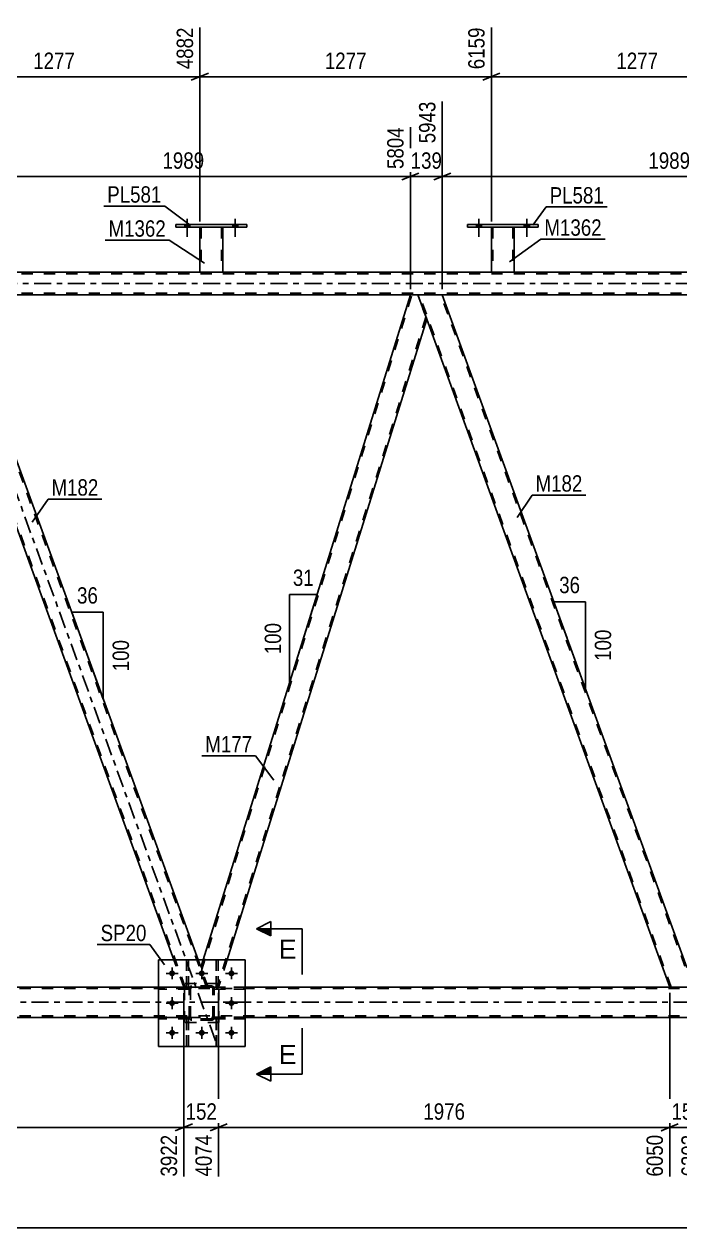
# Model space of a CAD drawing. Header units: millimetres. Extents: x -78 to 763, y -439 to 155.
# Drawn here: x 150.5 to 265.4, y -165.4 to 45.4 of the extents above; entities that cross this region are included whole.
import ezdxf

# ---------------------------------------------------------------- set-up
doc = ezdxf.new("R2010")
doc.units = ezdxf.units.MM
doc.linetypes.add('DXK_LINE_DOT2', pattern=[3.9198, 1.9599, -1.9599])
doc.linetypes.add('DXK_LINE_DOT3', pattern=[5.9187, 2.979, -0.9799, 0.9799, -0.9799])
doc.styles.add('Arial', font='ARIAL.TTF', dxfattribs={"height": 0.2})
doc.styles.add('Arial Narrow', font='ARIALN.TTF', dxfattribs={"height": 0.2})

# ---------------------------------------------------------------- blocks, each defined once
blk = doc.blocks.new('Bolt-800830732-8496 - 2550')
at = {"linetype": 'Continuous'}
for points in [[(229.75, 9.84), (230.63, 9.84), (230.63, 10.32), (229.75, 10.32)], [(238.15, 9.84), (239.03, 9.84), (239.03, 10.32), (238.15, 10.32)]]:
    blk.add_hatch(color=1, dxfattribs=at).paths.add_polyline_path(points)
at = {"color": 1, "linetype": 'Continuous'}
for p, q in [((230.19, 11.32), (230.19, 8.2)), ((238.59, 11.32), (238.59, 8.2)), ((229.75, 10.32), (229.75, 9.84)), ((230.63, 10.32), (230.63, 9.84)), ((238.15, 10.32), (238.15, 9.84)), ((239.03, 10.32), (239.03, 9.84))]:
    blk.add_line(p, q, dxfattribs=at)
blk = doc.blocks.new('Bolt-800830732-8497 - 2550')
at = {"linetype": 'Continuous'}
for points in [[(178.67, 9.84), (179.55, 9.84), (179.55, 10.32), (178.67, 10.32)], [(187.07, 9.84), (187.95, 9.84), (187.95, 10.32), (187.07, 10.32)]]:
    blk.add_hatch(color=1, dxfattribs=at).paths.add_polyline_path(points)
at = {"color": 1, "linetype": 'Continuous'}
for p, q in [((179.11, 11.32), (179.11, 8.2)), ((187.51, 11.32), (187.51, 8.2)), ((178.67, 10.32), (178.67, 9.84)), ((179.55, 10.32), (179.55, 9.84)), ((187.07, 10.32), (187.07, 9.84)), ((187.95, 10.32), (187.95, 9.84))]:
    blk.add_line(p, q, dxfattribs=at)
blk = doc.blocks.new('Part-800830732-2628 - 2550')
at = {"color": 7, "linetype": 'DXK_LINE_DOT2'}
for p, q in [((189.24, -123.24), (183.84, -123.24)), ((183.84, -123.24), (183.84, -123.56)), ((183.84, -123.56), (189.24, -123.56)), ((184.44, -123.56), (184.44, -123.24)), ((189.24, -123.56), (189.24, -123.24))]:
    blk.add_line(p, q, dxfattribs=at)
blk = doc.blocks.new('Part-800830732-2564 - 2550')
at = {"color": 7, "linetype": 'DXK_LINE_DOT2'}
for p, q in [((184.51, -128.77), (184.19, -128.77)), ((184.19, -128.77), (184.19, -133.6)), ((184.19, -129.37), (184.51, -129.37)), ((184.51, -133.6), (184.51, -128.77)), ((184.19, -133.6), (184.51, -133.6))]:
    blk.add_line(p, q, dxfattribs=at)
blk = doc.blocks.new('Part-800830732-2565 - 2550')
at = {"color": 7, "linetype": 'DXK_LINE_DOT2'}
for p, q in [((178.99, -118.4), (178.99, -123.25)), ((179.31, -118.4), (178.99, -118.4)), ((179.31, -123.25), (179.31, -118.4)), ((178.99, -122.65), (179.31, -122.65)), ((178.99, -123.25), (179.31, -123.25))]:
    blk.add_line(p, q, dxfattribs=at)
blk = doc.blocks.new('Part-800830732-2631 - 2550')
at = {"color": 7, "linetype": 'DXK_LINE_DOT2'}
for p, q in [((189.24, -128.44), (183.84, -128.44)), ((183.84, -128.44), (183.84, -128.76)), ((184.44, -128.76), (184.44, -128.44)), ((189.24, -128.76), (189.24, -128.44)), ((183.84, -128.76), (189.24, -128.76))]:
    blk.add_line(p, q, dxfattribs=at)
blk = doc.blocks.new('Part-800830732-2634 - 2550')
at = {"color": 7, "linetype": 'DXK_LINE_DOT2'}
for p, q in [((184.19, -123.25), (184.19, -118.4)), ((184.19, -118.4), (184.51, -118.4)), ((184.51, -118.4), (184.51, -123.25)), ((184.19, -122.65), (184.51, -122.65)), ((184.51, -123.25), (184.19, -123.25))]:
    blk.add_line(p, q, dxfattribs=at)
blk = doc.blocks.new('Part-800830732-2577 - 2550')
at = {"color": 7, "linetype": 'DXK_LINE_DOT2'}
for p, q in [((179.44, -123.48), (179.47, -123.3)), ((179.47, -123.3), (179.44, -123.48)), ((179.44, -128.52), (179.44, -123.48)), ((179.44, -123.48), (179.44, -123.48)), ((179.44, -128.52), (179.44, -123.48)), ((179.68, -123.48), (179.7, -123.39)), ((179.7, -123.39), (179.68, -123.48)), ((179.68, -128.52), (179.68, -123.48)), ((179.68, -123.48), (179.68, -123.48)), ((179.68, -123.48), (179.68, -128.52)), ((179.7, -123.39), (179.75, -123.31)), ((179.75, -123.31), (179.7, -123.39)), ((179.73, -123.04), (179.92, -123)), ((179.92, -123), (179.73, -123.04)), ((179.83, -123.26), (179.75, -123.31)), ((179.92, -123.24), (179.83, -123.26)), ((183.36, -123), (179.92, -123)), ((183.36, -123.24), (179.92, -123.24)), ((183.36, -123), (183.54, -123.04)), ((183.54, -123.04), (183.36, -123)), ((183.36, -123.24), (183.45, -123.26)), ((183.45, -123.26), (183.53, -123.31)), ((183.53, -123.31), (183.45, -123.26)), ((183.53, -123.31), (183.58, -123.39)), ((183.58, -123.39), (183.53, -123.31)), ((183.58, -123.39), (183.6, -123.48)), ((183.6, -123.48), (183.58, -123.39)), ((183.6, -128.52), (183.6, -123.48)), ((183.6, -123.48), (183.6, -123.48)), ((183.6, -128.52), (183.6, -123.48)), ((183.8, -123.3), (183.84, -123.48)), ((183.84, -123.48), (183.8, -123.3)), ((183.84, -128.52), (183.84, -123.48)), ((183.84, -123.48), (183.84, -123.48)), ((183.84, -128.52), (183.84, -123.48)), ((179.44, -128.52), (179.44, -128.52)), ((179.47, -128.71), (179.44, -128.52)), ((179.44, -128.52), (179.47, -128.71)), ((179.68, -128.52), (179.68, -128.52)), ((179.7, -128.62), (179.68, -128.52)), ((179.68, -128.52), (179.7, -128.62)), ((183.6, -128.52), (183.58, -128.62)), ((183.58, -128.62), (183.6, -128.52)), ((183.6, -128.52), (183.6, -128.52)), ((183.84, -128.52), (183.8, -128.71)), ((183.8, -128.71), (183.84, -128.52)), ((183.84, -128.52), (183.84, -128.52)), ((179.75, -128.69), (179.7, -128.62)), ((179.7, -128.62), (179.75, -128.69)), ((179.92, -129), (179.73, -128.97)), ((179.73, -128.97), (179.92, -129)), ((179.83, -128.75), (179.75, -128.69)), ((179.75, -128.69), (179.83, -128.75)), ((179.92, -128.76), (179.83, -128.75)), ((183.36, -128.76), (179.92, -128.76)), ((183.36, -129), (179.92, -129)), ((183.45, -128.75), (183.36, -128.76)), ((183.54, -128.97), (183.36, -129)), ((183.36, -129), (183.54, -128.97)), ((183.53, -128.69), (183.45, -128.75)), ((183.58, -128.62), (183.53, -128.69)), ((183.53, -128.69), (183.58, -128.62))]:
    blk.add_line(p, q, dxfattribs=at)
at = {"color": 7, "linetype": 'DXK_LINE_DOT3'}
blk.add_line((181.64, -126), (181.64, -126), dxfattribs=at)
at = {"color": 7, "linetype": 'DXK_LINE_DOT2'}
for centre, start, end in [((179.92, -123.48), 112.5, 157.5), ((179.92, -123.48), 112.5, 157.5), ((183.36, -123.48), 22.5, 67.5), ((183.36, -123.48), 22.5, 67.5), ((179.92, -128.52), 202.5, 247.5), ((179.92, -128.52), 202.5, 247.5), ((183.36, -128.52), 292.5, 337.5), ((183.36, -128.52), 292.5, 337.5)]:
    blk.add_arc(centre, 0.48, start, end, dxfattribs=at)
blk = doc.blocks.new('Part-800830732-2580 - 2550')
at = {"color": 7, "linetype": 'DXK_LINE_DOT2'}
for p, q in [((179.44, -123.24), (174.04, -123.24)), ((174.04, -123.24), (174.04, -123.56)), ((179.44, -123.56), (174.04, -123.56)), ((178.84, -123.56), (178.84, -123.24)), ((179.44, -123.56), (179.44, -123.24))]:
    blk.add_line(p, q, dxfattribs=at)
blk = doc.blocks.new('Part-800830732-2581 - 2550')
at = {"color": 7, "linetype": 'DXK_LINE_DOT2'}
for p, q in [((179.44, -128.44), (174.04, -128.44)), ((174.04, -128.44), (174.04, -128.76)), ((178.84, -128.76), (178.84, -128.44)), ((179.44, -128.76), (179.44, -128.44)), ((179.44, -128.76), (174.04, -128.76))]:
    blk.add_line(p, q, dxfattribs=at)
blk = doc.blocks.new('Part-800830732-2649 - 2550')
at = {"color": 2, "linetype": 'Continuous'}
for p, q in [((189.24, -118.4), (174.04, -118.4)), ((174.04, -118.4), (174.04, -133.6)), ((189.24, -118.4), (189.24, -133.6)), ((189.24, -133.6), (174.04, -133.6))]:
    blk.add_line(p, q, dxfattribs=at)
blk = doc.blocks.new('Part-800830732-2585 - 2550')
at = {"color": 7, "linetype": 'DXK_LINE_DOT2'}
for p, q in [((183.84, -128.76), (183.84, -128.44)), ((183.84, -128.44), (189.24, -128.44)), ((184.44, -128.76), (184.44, -128.44)), ((189.24, -128.44), (189.24, -128.76)), ((189.24, -128.76), (183.84, -128.76))]:
    blk.add_line(p, q, dxfattribs=at)
blk = doc.blocks.new('Part-800830732-2652 - 2550')
at = {"color": 7, "linetype": 'DXK_LINE_DOT2'}
for p, q in [((184.64, -122.6), (178.64, -122.6)), ((178.64, -129.4), (178.64, -122.6)), ((184.64, -129.4), (184.64, -122.6)), ((184.64, -129.4), (178.64, -129.4))]:
    blk.add_line(p, q, dxfattribs=at)
blk = doc.blocks.new('Part-800830732-2588 - 2550')
at = {"color": 7, "linetype": 'DXK_LINE_DOT2'}
for p, q in [((179.44, -123.24), (174.04, -123.24)), ((174.04, -123.56), (174.04, -123.24)), ((179.44, -123.56), (174.04, -123.56)), ((178.84, -123.56), (178.84, -123.24)), ((179.44, -123.24), (179.44, -123.56))]:
    blk.add_line(p, q, dxfattribs=at)
blk = doc.blocks.new('Part-800830732-2591 - 2550')
at = {"color": 7, "linetype": 'DXK_LINE_DOT2'}
for p, q in [((179.44, -128.44), (174.04, -128.44)), ((174.04, -128.76), (174.04, -128.44)), ((178.84, -128.76), (178.84, -128.44)), ((179.44, -128.44), (179.44, -128.76)), ((179.44, -128.76), (174.04, -128.76))]:
    blk.add_line(p, q, dxfattribs=at)
blk = doc.blocks.new('Part-800830732-2594 - 2550')
at = {"color": 7, "linetype": 'DXK_LINE_DOT2'}
for p, q in [((184.19, -118.4), (184.19, -123.25)), ((184.51, -118.4), (184.19, -118.4)), ((184.51, -123.25), (184.51, -118.4)), ((184.19, -122.65), (184.51, -122.65)), ((184.19, -123.25), (184.51, -123.25))]:
    blk.add_line(p, q, dxfattribs=at)
blk = doc.blocks.new('Part-800830732-2603 - 2550')
at = {"color": 7, "linetype": 'DXK_LINE_DOT2'}
for p, q in [((178.99, -133.6), (178.99, -128.77)), ((178.99, -128.77), (179.31, -128.77)), ((178.99, -129.37), (179.31, -129.37)), ((179.31, -128.77), (179.31, -133.6)), ((179.31, -133.6), (178.99, -133.6))]:
    blk.add_line(p, q, dxfattribs=at)
blk = doc.blocks.new('Part-800830732-2609 - 2550')
at = {"color": 7, "linetype": 'DXK_LINE_DOT2'}
for p, q in [((178.99, -123.25), (178.99, -118.4)), ((178.99, -118.4), (179.31, -118.4)), ((179.31, -118.4), (179.31, -123.25)), ((178.99, -122.65), (179.31, -122.65)), ((179.31, -123.25), (178.99, -123.25))]:
    blk.add_line(p, q, dxfattribs=at)
blk = doc.blocks.new('Part-800830732-2622 - 2550')
at = {"color": 7, "linetype": 'DXK_LINE_DOT2'}
for p, q in [((183.84, -123.56), (183.84, -123.24)), ((183.84, -123.24), (189.24, -123.24)), ((189.24, -123.56), (183.84, -123.56)), ((184.44, -123.56), (184.44, -123.24)), ((189.24, -123.24), (189.24, -123.56))]:
    blk.add_line(p, q, dxfattribs=at)
blk = doc.blocks.new('Part-800830732-2643 - 2550')
at = {"color": 7, "linetype": 'DXK_LINE_DOT2'}
for p, q in [((179.31, -128.77), (178.99, -128.77)), ((178.99, -128.77), (178.99, -133.6)), ((178.99, -129.37), (179.31, -129.37)), ((179.31, -133.6), (179.31, -128.77)), ((178.99, -133.6), (179.31, -133.6))]:
    blk.add_line(p, q, dxfattribs=at)
blk = doc.blocks.new('Part-800830732-2650 - 2550')
at = {"color": 7, "linetype": 'DXK_LINE_DOT2'}
for p, q in [((174.04, -118.4), (189.24, -118.4)), ((174.04, -118.4), (174.04, -133.6)), ((189.24, -118.4), (189.24, -133.6)), ((174.04, -133.6), (189.24, -133.6))]:
    blk.add_line(p, q, dxfattribs=at)
blk = doc.blocks.new('Part-800830732-2651 - 2550')
at = {"color": 7, "linetype": 'DXK_LINE_DOT2'}
for p, q in [((179.44, -123.48), (179.47, -123.3)), ((179.47, -123.3), (179.44, -123.48)), ((179.44, -128.52), (179.44, -123.48)), ((179.44, -123.48), (179.44, -123.48)), ((179.44, -128.52), (179.44, -123.48)), ((179.68, -123.48), (179.7, -123.39)), ((179.7, -123.39), (179.68, -123.48)), ((179.68, -128.52), (179.68, -123.48)), ((179.68, -123.48), (179.68, -123.48)), ((179.68, -123.48), (179.68, -128.52)), ((179.7, -123.39), (179.75, -123.31)), ((179.75, -123.31), (179.7, -123.39)), ((179.73, -123.04), (179.92, -123)), ((179.92, -123), (179.73, -123.04)), ((179.83, -123.26), (179.75, -123.31)), ((179.92, -123.24), (179.83, -123.26)), ((183.36, -123), (179.92, -123)), ((183.36, -123.24), (179.92, -123.24)), ((183.36, -123), (183.54, -123.04)), ((183.54, -123.04), (183.36, -123)), ((183.36, -123.24), (183.45, -123.26)), ((183.45, -123.26), (183.53, -123.31)), ((183.53, -123.31), (183.45, -123.26)), ((183.53, -123.31), (183.58, -123.39)), ((183.58, -123.39), (183.53, -123.31)), ((183.58, -123.39), (183.6, -123.48)), ((183.6, -123.48), (183.58, -123.39)), ((183.6, -128.52), (183.6, -123.48)), ((183.6, -123.48), (183.6, -123.48)), ((183.6, -128.52), (183.6, -123.48)), ((183.8, -123.3), (183.84, -123.48)), ((183.84, -123.48), (183.8, -123.3)), ((183.84, -128.52), (183.84, -123.48)), ((183.84, -123.48), (183.84, -123.48)), ((183.84, -128.52), (183.84, -123.48)), ((179.44, -128.52), (179.44, -128.52)), ((179.47, -128.71), (179.44, -128.52)), ((179.44, -128.52), (179.47, -128.71)), ((179.68, -128.52), (179.68, -128.52)), ((179.7, -128.62), (179.68, -128.52)), ((179.68, -128.52), (179.7, -128.62)), ((183.6, -128.52), (183.58, -128.62)), ((183.58, -128.62), (183.6, -128.52)), ((183.6, -128.52), (183.6, -128.52)), ((183.84, -128.52), (183.8, -128.71)), ((183.8, -128.71), (183.84, -128.52)), ((183.84, -128.52), (183.84, -128.52)), ((179.75, -128.69), (179.7, -128.62)), ((179.7, -128.62), (179.75, -128.69)), ((179.92, -129), (179.73, -128.97)), ((179.73, -128.97), (179.92, -129)), ((179.83, -128.75), (179.75, -128.69)), ((179.75, -128.69), (179.83, -128.75)), ((179.92, -128.76), (179.83, -128.75)), ((183.36, -128.76), (179.92, -128.76)), ((183.36, -129), (179.92, -129)), ((183.45, -128.75), (183.36, -128.76)), ((183.54, -128.97), (183.36, -129)), ((183.36, -129), (183.54, -128.97)), ((183.53, -128.69), (183.45, -128.75)), ((183.58, -128.62), (183.53, -128.69)), ((183.53, -128.69), (183.58, -128.62))]:
    blk.add_line(p, q, dxfattribs=at)
at = {"color": 7, "linetype": 'DXK_LINE_DOT3'}
blk.add_line((181.64, -126), (181.64, -126), dxfattribs=at)
at = {"color": 7, "linetype": 'DXK_LINE_DOT2'}
for centre, start, end in [((179.92, -123.48), 112.5, 157.5), ((179.92, -123.48), 112.5, 157.5), ((183.36, -123.48), 22.5, 67.5), ((183.36, -123.48), 22.5, 67.5), ((179.92, -128.52), 202.5, 247.5), ((179.92, -128.52), 202.5, 247.5), ((183.36, -128.52), 292.5, 337.5), ((183.36, -128.52), 292.5, 337.5)]:
    blk.add_arc(centre, 0.48, start, end, dxfattribs=at)
blk = doc.blocks.new('Part-800830732-2729 - 2550')
at = {"color": 7, "linetype": 'DXK_LINE_DOT2'}
for p, q in [((618.49, 1.68), (10.22, 1.68)), ((185.31, 2), (181.31, 2)), ((236.39, 2), (232.39, 2)), ((618.49, -1.68), (10.22, -1.68)), ((223.77, -2), (218.19, -2))]:
    blk.add_line(p, q, dxfattribs=at)
at = {"color": 7, "linetype": 'DXK_LINE_DOT3'}
blk.add_line((10.22, 0), (618.49, 0), dxfattribs=at)
at = {"color": 2, "linetype": 'Continuous'}
for p, q in [((181.31, 2), (134.23, 2)), ((232.39, 2), (185.31, 2)), ((283.47, 2), (236.39, 2)), ((218.19, -2), (138.63, -2)), ((303.33, -2), (223.77, -2))]:
    blk.add_line(p, q, dxfattribs=at)
blk = doc.blocks.new('Bolt-800830732-2730 - 2550')
at = {"linetype": 'Continuous'}
for points in [[(176.96, -120.8, -1), (175.92, -120.8, -1)], [(182.16, -120.8, -1), (181.12, -120.8, -1)], [(187.36, -120.8, -1), (186.32, -120.8, -1)], [(176.96, -126, -1), (175.92, -126, -1)], [(187.36, -126, -1), (186.32, -126, -1)], [(176.96, -131.2, -1), (175.92, -131.2, -1)], [(182.16, -131.2, -1), (181.12, -131.2, -1)], [(187.36, -131.2, -1), (186.32, -131.2, -1)]]:
    blk.add_hatch(color=1, dxfattribs=at).paths.add_polyline_path(points)
at = {"color": 1, "linetype": 'Continuous'}
for p, q in [((176.44, -119.76), (176.44, -121.84)), ((181.64, -119.76), (181.64, -121.84)), ((186.84, -119.76), (186.84, -121.84)), ((177.48, -120.8), (175.4, -120.8)), ((182.68, -120.8), (180.6, -120.8)), ((187.88, -120.8), (185.8, -120.8)), ((177.48, -126), (175.4, -126)), ((176.44, -124.96), (176.44, -127.04)), ((187.88, -126), (185.8, -126)), ((186.84, -124.96), (186.84, -127.04)), ((176.44, -130.16), (176.44, -132.24)), ((181.64, -130.16), (181.64, -132.24)), ((186.84, -130.16), (186.84, -132.24)), ((177.48, -131.2), (175.4, -131.2)), ((182.68, -131.2), (180.6, -131.2)), ((187.88, -131.2), (185.8, -131.2))]:
    blk.add_line(p, q, dxfattribs=at)
blk = doc.blocks.new('Part-800830732-2735 - 2550')
at = {"color": 7, "linetype": 'DXK_LINE_DOT2'}
for p, q in [((181.63, -120.12), (218.45, -2)), ((220.92, -5.88), (184.35, -123.22)), ((181.91, -118.4), (181.49, -119.75)), ((182.75, -123.22), (181.49, -119.75)), ((186.1, -118.4), (184.6, -123.22)), ((184.6, -123.22), (182.75, -123.22))]:
    blk.add_line(p, q, dxfattribs=at)
at = {"color": 2, "linetype": 'Continuous'}
for p, q in [((218.19, -2), (181.91, -118.4)), ((219.51, -2), (218.19, -2)), ((219.51, -2), (221.06, -6.25)), ((221.06, -6.25), (186.1, -118.4))]:
    blk.add_line(p, q, dxfattribs=at)
blk = doc.blocks.new('Part-800830732-2740 - 2550')
at = {"color": 7, "linetype": 'DXK_LINE_DOT3'}
blk.add_line((184.05, -132.62), (133.09, 7.4), dxfattribs=at)
at = {"color": 2, "linetype": 'Continuous'}
for p, q in [((138.12, -2), (134.38, -2)), ((138.63, -2), (138.12, -2)), ((181, -118.4), (138.63, -2)), ((176.75, -118.4), (135.92, -6.25))]:
    blk.add_line(p, q, dxfattribs=at)
at = {"color": 7, "linetype": 'DXK_LINE_DOT2'}
for p, q in [((134.38, -2), (135.92, -6.25)), ((178.75, -123.22), (134.63, -2)), ((182.5, -123.22), (138.38, -2)), ((178.5, -123.22), (176.75, -118.4)), ((182.75, -123.22), (181, -118.4)), ((182.75, -123.22), (178.5, -123.22))]:
    blk.add_line(p, q, dxfattribs=at)
blk = doc.blocks.new('Part-800830732-2768 - 2550')
at = {"color": 2, "linetype": 'Continuous'}
for p, q in [((174.04, -123.22), (21.62, -123.22)), ((344.31, -123.22), (189.24, -123.22)), ((174.04, -128.5), (21.62, -128.5)), ((344.31, -128.5), (189.24, -128.5))]:
    blk.add_line(p, q, dxfattribs=at)
at = {"color": 7, "linetype": 'DXK_LINE_DOT2'}
for p, q in [((629.89, -123.46), (21.62, -123.46)), ((189.24, -123.22), (174.04, -123.22)), ((629.89, -128.26), (21.62, -128.26)), ((189.24, -128.5), (174.04, -128.5))]:
    blk.add_line(p, q, dxfattribs=at)
at = {"color": 7, "linetype": 'DXK_LINE_DOT3'}
blk.add_line((21.62, -125.86), (629.89, -125.86), dxfattribs=at)
blk = doc.blocks.new('Part-800830732-2773 - 2550')
at = {"color": 7, "linetype": 'DXK_LINE_DOT2'}
for p, q in [((184.64, -122.6), (178.64, -122.6)), ((178.64, -129.4), (178.64, -122.6)), ((184.64, -129.4), (184.64, -122.6)), ((184.64, -129.4), (178.64, -129.4))]:
    blk.add_line(p, q, dxfattribs=at)
blk = doc.blocks.new('Bolt-800830732-8498 - 2550')
at = {"linetype": 'Continuous'}
for points in [[(178.67, 9.84), (179.55, 9.84), (179.55, 10.32), (178.67, 10.32)], [(187.07, 9.84), (187.95, 9.84), (187.95, 10.32), (187.07, 10.32)]]:
    blk.add_hatch(color=1, dxfattribs=at).paths.add_polyline_path(points)
at = {"color": 1, "linetype": 'Continuous'}
for p, q in [((179.11, 11.32), (179.11, 8.2)), ((187.51, 11.32), (187.51, 8.2)), ((178.67, 10.32), (178.67, 9.84)), ((179.55, 10.32), (179.55, 9.84)), ((187.07, 10.32), (187.07, 9.84)), ((187.95, 10.32), (187.95, 9.84))]:
    blk.add_line(p, q, dxfattribs=at)
blk = doc.blocks.new('Part-800830732-2803 - 2550')
at = {"color": 2, "linetype": 'Continuous'}
for p, q in [((219.51, -2), (223.26, -2)), ((223.77, -2), (223.26, -2)), ((266.63, -119.75), (223.77, -2)), ((263.63, -123.22), (221.06, -6.25))]:
    blk.add_line(p, q, dxfattribs=at)
at = {"color": 7, "linetype": 'DXK_LINE_DOT2'}
for p, q in [((221.06, -6.25), (219.51, -2)), ((263.89, -123.22), (219.77, -2)), ((267.63, -123.22), (223.51, -2)), ((267.89, -123.22), (266.63, -119.75)), ((267.89, -123.22), (263.63, -123.22))]:
    blk.add_line(p, q, dxfattribs=at)
blk = doc.blocks.new('Part-800830732-2817 - 2550')
at = {"color": 7, "linetype": 'DXK_LINE_DOT2'}
for p, q in [((184.19, -133.6), (184.19, -128.77)), ((184.19, -128.77), (184.51, -128.77)), ((184.19, -129.37), (184.51, -129.37)), ((184.51, -128.77), (184.51, -133.6)), ((184.51, -133.6), (184.19, -133.6))]:
    blk.add_line(p, q, dxfattribs=at)
blk = doc.blocks.new('Bolt-800830732-2844 - 2550')
at = {"color": 1, "linetype": 'Continuous'}
for p, q in [((176.44, -119.76), (176.44, -120.46)), ((181.64, -119.76), (181.64, -120.46)), ((186.84, -119.76), (186.84, -120.46)), ((175.4, -120.8), (176.09, -120.8)), ((176.44, -121.84), (176.44, -121.15)), ((177.48, -120.8), (176.79, -120.8)), ((180.6, -120.8), (181.29, -120.8)), ((181.64, -121.84), (181.64, -121.15)), ((182.68, -120.8), (181.99, -120.8)), ((185.8, -120.8), (186.49, -120.8)), ((186.84, -121.84), (186.84, -121.15)), ((187.88, -120.8), (187.19, -120.8)), ((175.4, -126), (176.09, -126)), ((176.44, -124.96), (176.44, -125.66)), ((176.44, -127.04), (176.44, -126.35)), ((177.48, -126), (176.79, -126)), ((185.8, -126), (186.49, -126)), ((186.84, -124.96), (186.84, -125.66)), ((186.84, -127.04), (186.84, -126.35)), ((187.88, -126), (187.19, -126)), ((176.44, -130.16), (176.44, -130.86)), ((181.64, -130.16), (181.64, -130.86)), ((186.84, -130.16), (186.84, -130.86)), ((175.4, -131.2), (176.09, -131.2)), ((176.44, -132.24), (176.44, -131.55)), ((177.48, -131.2), (176.79, -131.2)), ((180.6, -131.2), (181.29, -131.2)), ((181.64, -132.24), (181.64, -131.55)), ((182.68, -131.2), (181.99, -131.2)), ((185.8, -131.2), (186.49, -131.2)), ((186.84, -132.24), (186.84, -131.55)), ((187.88, -131.2), (187.19, -131.2))]:
    blk.add_line(p, q, dxfattribs=at)
blk = doc.blocks.new('Part-800830732-8471 - 2550')
at = {"color": 2, "linetype": 'Continuous'}
for p, q in [((232.39, 2), (232.39, 9.84)), ((236.39, 9.84), (236.39, 2)), ((236.36, 2), (232.39, 2)), ((236.39, 2), (236.36, 2))]:
    blk.add_line(p, q, dxfattribs=at)
at = {"color": 7, "linetype": 'DXK_LINE_DOT2'}
for p, q in [((232.39, 9.84), (236.39, 9.84)), ((232.39, 9.84), (232.39, 9.84)), ((232.39, 9.84), (232.39, 9.84)), ((232.63, 9.84), (232.63, 2)), ((236.15, 9.84), (236.15, 2)), ((236.39, 9.84), (236.39, 9.84)), ((236.39, 9.84), (236.39, 9.84)), ((236.13, 2), (236.15, 2))]:
    blk.add_line(p, q, dxfattribs=at)
blk = doc.blocks.new('Part-800830732-8472 - 2550')
at = {"color": 2, "linetype": 'Continuous'}
for p, q in [((228.19, 9.84), (228.19, 10.32)), ((228.19, 10.32), (228.19, 10.32)), ((228.19, 10.32), (240.59, 10.32)), ((228.19, 9.84), (228.19, 9.84)), ((228.19, 9.84), (240.59, 9.84)), ((240.59, 10.32), (240.59, 9.84))]:
    blk.add_line(p, q, dxfattribs=at)
at = {"color": 7, "linetype": 'DXK_LINE_DOT2'}
for p, q in [((228.19, 10.32), (228.19, 9.84)), ((228.19, 10.32), (228.19, 10.32)), ((228.19, 9.84), (228.19, 9.84)), ((240.59, 10.32), (240.59, 9.84))]:
    blk.add_line(p, q, dxfattribs=at)
blk = doc.blocks.new('Part-800830732-8473 - 2550')
at = {"color": 2, "linetype": 'Continuous'}
for p, q in [((181.31, 2), (181.31, 9.84)), ((185.31, 9.84), (185.31, 2)), ((185.27, 2), (181.31, 2)), ((185.31, 2), (185.27, 2))]:
    blk.add_line(p, q, dxfattribs=at)
at = {"color": 7, "linetype": 'DXK_LINE_DOT2'}
for p, q in [((181.31, 9.84), (185.31, 9.84)), ((181.31, 9.84), (181.31, 9.84)), ((181.31, 9.84), (181.31, 9.84)), ((181.55, 9.84), (181.55, 2)), ((185.07, 9.84), (185.07, 2)), ((185.31, 9.84), (185.31, 9.84)), ((185.31, 9.84), (185.31, 9.84)), ((185.05, 2), (185.07, 2))]:
    blk.add_line(p, q, dxfattribs=at)
blk = doc.blocks.new('Part-800830732-8474 - 2550')
at = {"color": 2, "linetype": 'Continuous'}
for p, q in [((177.11, 9.84), (177.11, 10.32)), ((177.11, 10.32), (177.11, 10.32)), ((177.11, 10.32), (189.51, 10.32)), ((177.11, 9.84), (177.11, 9.84)), ((177.11, 9.84), (189.51, 9.84)), ((189.51, 10.32), (189.51, 9.84))]:
    blk.add_line(p, q, dxfattribs=at)
at = {"color": 7, "linetype": 'DXK_LINE_DOT2'}
for p, q in [((177.11, 10.32), (177.11, 9.84)), ((177.11, 10.32), (177.11, 10.32)), ((177.11, 9.84), (177.11, 9.84)), ((189.51, 10.32), (189.51, 9.84))]:
    blk.add_line(p, q, dxfattribs=at)
blk = doc.blocks.new('Bolt-800830732-8495 - 2550')
at = {"linetype": 'Continuous'}
for points in [[(229.75, 9.84), (230.63, 9.84), (230.63, 10.32), (229.75, 10.32)], [(238.15, 9.84), (239.03, 9.84), (239.03, 10.32), (238.15, 10.32)]]:
    blk.add_hatch(color=1, dxfattribs=at).paths.add_polyline_path(points)
at = {"color": 1, "linetype": 'Continuous'}
for p, q in [((230.19, 11.32), (230.19, 8.2)), ((238.59, 11.32), (238.59, 8.2)), ((229.75, 10.32), (229.75, 9.84)), ((230.63, 10.32), (230.63, 9.84)), ((238.15, 10.32), (238.15, 9.84)), ((239.03, 10.32), (239.03, 9.84))]:
    blk.add_line(p, q, dxfattribs=at)
blk = doc.blocks.new('StraightDimension-800830732-2957 - 2550')
at = {"color": 7, "linetype": 'Continuous'}
for p, q in [((184.6, -124.22), (184.6, -156.38)), ((263.63, -124.22), (263.63, -156.38)), ((186.1, -147.17), (183.1, -148.37)), ((262.13, -148.37), (265.13, -147.17)), ((184.6, -147.77), (263.63, -147.77))]:
    blk.add_line(p, q, dxfattribs=at)
at = {"color": 0}
blk.add_wipeout([(228.37, -147.02), (228.37, -142.82), (219.86, -142.82), (219.86, -147.02)], dxfattribs=at)
at = {"color": 0, "linetype": 'Continuous'}
blk.add_wipeout([(263.03, -148.47), (258.83, -148.47), (258.83, -156.98), (263.03, -156.98)], dxfattribs=at)
at = {"color": 3, "style": 'Arial Narrow'}
blk.add_text('1976', height=2.863, dxfattribs=at).set_placement((220.46, -146.42))
at = {"color": 3, "linetype": 'Continuous', "style": 'Arial Narrow'}
blk.add_text('6050', height=2.863, rotation=90.0002, dxfattribs=at).set_placement((262.43, -156.38))
blk = doc.blocks.new('AngleDimension-800830732-13742 - 2550')
at = {"color": 7, "linetype": 'Continuous'}
for p, q in [((245.65, -62.12), (243.32, -55.72)), ((248.86, -55.72), (243.32, -55.72)), ((248.86, -70.95), (243.32, -55.72)), ((248.86, -70.95), (248.86, -55.72))]:
    blk.add_line(p, q, dxfattribs=at)
at = {"color": 0}
for points in [[(248.52, -54.82), (248.52, -50.62), (243.66, -50.62), (243.66, -54.82)], [(253.96, -59.99), (249.76, -59.99), (249.76, -66.68), (253.96, -66.68)]]:
    blk.add_wipeout(points, dxfattribs=at)
at = {"color": 3, "style": 'Arial Narrow'}
blk.add_text('36', height=2.863, dxfattribs=at).set_placement((244.26, -54.22))
blk.add_text('100', height=2.863, rotation=90.0002, dxfattribs=at).set_placement((253.36, -66.08))
blk = doc.blocks.new('StraightDimension-800830732-2932 - 2550')
at = {"color": 7, "linetype": 'Continuous'}
for p, q in [((178.51, -124.24), (178.51, -156.38)), ((184.6, -124.22), (184.6, -156.38)), ((177.01, -148.37), (180.01, -147.17)), ((186.1, -147.17), (183.1, -148.37)), ((178.51, -147.77), (184.6, -147.77))]:
    blk.add_line(p, q, dxfattribs=at)
at = {"color": 0}
blk.add_wipeout([(184.9, -147.02), (184.9, -142.82), (178.21, -142.82), (178.21, -147.02)], dxfattribs=at)
at = {"color": 0, "linetype": 'Continuous'}
blk.add_wipeout([(184, -148.47), (179.8, -148.47), (179.8, -156.98), (184, -156.98)], dxfattribs=at)
at = {"color": 3, "style": 'Arial Narrow'}
blk.add_text('152', height=2.863, dxfattribs=at).set_placement((178.81, -146.42))
at = {"color": 3, "linetype": 'Continuous', "style": 'Arial Narrow'}
blk.add_text('4074', height=2.863, rotation=90.0002, dxfattribs=at).set_placement((183.4, -156.38))
blk = doc.blocks.new('StraightDimension-800830732-2984 - 2550')
at = {"color": 7, "linetype": 'Continuous'}
for p, q in [((263.63, -124.22), (263.63, -156.38)), ((269.73, -124.22), (269.73, -156.38)), ((262.13, -148.37), (265.13, -147.17)), ((271.23, -147.17), (268.23, -148.37)), ((263.63, -147.77), (269.73, -147.77))]:
    blk.add_line(p, q, dxfattribs=at)
at = {"color": 0}
blk.add_wipeout([(270.03, -147.02), (270.03, -142.82), (263.34, -142.82), (263.34, -147.02)], dxfattribs=at)
at = {"color": 0, "linetype": 'Continuous'}
blk.add_wipeout([(269.13, -148.47), (264.93, -148.47), (264.93, -156.98), (269.13, -156.98)], dxfattribs=at)
at = {"color": 3, "style": 'Arial Narrow'}
blk.add_text('153', height=2.863, dxfattribs=at).set_placement((263.94, -146.42))
at = {"color": 3, "linetype": 'Continuous', "style": 'Arial Narrow'}
blk.add_text('6203', height=2.863, rotation=90.0002, dxfattribs=at).set_placement((268.53, -156.38))
blk = doc.blocks.new('StraightDimension-800830732-3224 - 2550')
at = {"color": 7, "linetype": 'Continuous'}
for p, q in [((99.47, -124.22), (99.47, -156.38)), ((178.51, -124.24), (178.51, -156.38)), ((100.97, -147.17), (97.97, -148.37)), ((177.01, -148.37), (180.01, -147.17)), ((99.47, -147.77), (178.51, -147.77))]:
    blk.add_line(p, q, dxfattribs=at)
at = {"color": 0}
blk.add_wipeout([(143.24, -147.02), (143.24, -142.82), (134.73, -142.82), (134.73, -147.02)], dxfattribs=at)
at = {"color": 0, "linetype": 'Continuous'}
blk.add_wipeout([(177.91, -148.47), (173.71, -148.47), (173.71, -156.98), (177.91, -156.98)], dxfattribs=at)
at = {"color": 3, "style": 'Arial Narrow'}
blk.add_text('1976', height=2.863, dxfattribs=at).set_placement((135.33, -146.42))
at = {"color": 3, "linetype": 'Continuous', "style": 'Arial Narrow'}
blk.add_text('3922', height=2.863, rotation=90.0002, dxfattribs=at).set_placement((177.31, -156.38))
blk = doc.blocks.new('StraightDimension-800830732-3249 - 2550')
at = {"color": 7, "linetype": 'Continuous'}
blk.add_line((-0.64, -165.37), (640.75, -165.37), dxfattribs=at)
blk = doc.blocks.new('StraightDimension-800830732-3372 - 2550')
at = {"color": 7, "linetype": 'Continuous'}
for p, q in [((138.63, -1), (138.63, 31.86)), ((218.19, -1), (218.19, 27.36)), ((140.13, 19.35), (137.13, 18.15)), ((216.69, 18.15), (219.69, 19.35)), ((138.63, 18.75), (218.19, 18.75))]:
    blk.add_line(p, q, dxfattribs=at)
at = {"color": 0, "linetype": 'Continuous'}
blk.add_wipeout([(217.59, 27.96), (213.39, 27.96), (213.39, 19.45), (217.59, 19.45)], dxfattribs=at)
at = {"color": 0}
blk.add_wipeout([(182.67, 19.5), (182.67, 23.7), (174.16, 23.7), (174.16, 19.5)], dxfattribs=at)
at = {"color": 3, "linetype": 'Continuous', "style": 'Arial Narrow'}
blk.add_text('5804', height=2.863, rotation=90.0002, dxfattribs=at).set_placement((216.99, 20.05))
at = {"color": 3, "style": 'Arial Narrow'}
blk.add_text('1989', height=2.863, dxfattribs=at).set_placement((174.76, 20.1))
blk = doc.blocks.new('StraightDimension-800830732-3396 - 2550')
at = {"color": 7, "linetype": 'Continuous'}
for p, q in [((223.77, -1), (223.77, 31.86)), ((218.19, -1), (218.19, 27.36)), ((216.69, 18.15), (219.69, 19.35)), ((225.27, 19.35), (222.27, 18.15)), ((218.19, 18.75), (223.77, 18.75))]:
    blk.add_line(p, q, dxfattribs=at)
at = {"color": 0}
blk.add_wipeout([(224.32, 19.5), (224.32, 23.7), (217.64, 23.7), (217.64, 19.5)], dxfattribs=at)
at = {"color": 0, "linetype": 'Continuous'}
blk.add_wipeout([(223.17, 32.46), (218.97, 32.46), (218.97, 23.95), (223.17, 23.95)], dxfattribs=at)
at = {"color": 3, "linetype": 'Continuous', "style": 'Arial Narrow'}
blk.add_text('5943', height=2.863, rotation=90.0002, dxfattribs=at).set_placement((222.57, 24.55))
at = {"color": 3, "style": 'Arial Narrow'}
blk.add_text('139', height=2.863, dxfattribs=at).set_placement((218.24, 20.1))
blk = doc.blocks.new('StraightDimension-800830732-3420 - 2550')
at = {"color": 7, "linetype": 'Continuous'}
for p, q in [((223.77, -1), (223.77, 31.86)), ((303.33, -1), (303.33, 27.36)), ((225.27, 19.35), (222.27, 18.15)), ((301.83, 18.15), (304.83, 19.35)), ((223.77, 18.75), (303.33, 18.75))]:
    blk.add_line(p, q, dxfattribs=at)
at = {"color": 0, "linetype": 'Continuous'}
blk.add_wipeout([(302.73, 27.96), (298.53, 27.96), (298.53, 19.45), (302.73, 19.45)], dxfattribs=at)
at = {"color": 0}
blk.add_wipeout([(267.8, 19.5), (267.8, 23.7), (259.29, 23.7), (259.29, 19.5)], dxfattribs=at)
at = {"color": 3, "linetype": 'Continuous', "style": 'Arial Narrow'}
blk.add_text('7932', height=2.863, rotation=90.0002, dxfattribs=at).set_placement((302.13, 20.05))
at = {"color": 3, "style": 'Arial Narrow'}
blk.add_text('1989', height=2.863, dxfattribs=at).set_placement((259.89, 20.1))
blk = doc.blocks.new('StraightDimension-800830732-13137 - 2550')
at = {"color": 7, "linetype": 'Continuous'}
for p, q in [((232.39, 10.84), (232.39, 44.83)), ((283.47, 10.84), (283.47, 44.83)), ((233.89, 36.82), (230.89, 35.62)), ((232.39, 36.22), (283.47, 36.22)), ((281.97, 35.62), (284.97, 36.82))]:
    blk.add_line(p, q, dxfattribs=at)
at = {"color": 0, "linetype": 'Continuous'}
blk.add_wipeout([(282.87, 45.43), (278.67, 45.43), (278.67, 36.92), (282.87, 36.92)], dxfattribs=at)
at = {"color": 0}
blk.add_wipeout([(262.19, 36.97), (262.19, 41.17), (253.68, 41.17), (253.68, 36.97)], dxfattribs=at)
at = {"color": 3, "linetype": 'Continuous', "style": 'Arial Narrow'}
blk.add_text('7436', height=2.863, rotation=90.0002, dxfattribs=at).set_placement((282.27, 37.52))
at = {"color": 3, "style": 'Arial Narrow'}
blk.add_text('1277', height=2.863, dxfattribs=at).set_placement((254.28, 37.57))
blk = doc.blocks.new('StraightDimension-800830732-13138 - 2550')
at = {"color": 7, "linetype": 'Continuous'}
for p, q in [((181.31, 10.84), (181.31, 44.83)), ((232.39, 10.84), (232.39, 44.83)), ((182.81, 36.82), (179.81, 35.62)), ((181.31, 36.22), (232.39, 36.22)), ((230.89, 35.62), (233.89, 36.82))]:
    blk.add_line(p, q, dxfattribs=at)
at = {"color": 0, "linetype": 'Continuous'}
blk.add_wipeout([(231.79, 45.43), (227.59, 45.43), (227.59, 36.92), (231.79, 36.92)], dxfattribs=at)
at = {"color": 0}
blk.add_wipeout([(211.11, 36.97), (211.11, 41.17), (202.6, 41.17), (202.6, 36.97)], dxfattribs=at)
at = {"color": 3, "linetype": 'Continuous', "style": 'Arial Narrow'}
blk.add_text('6159', height=2.863, rotation=90.0002, dxfattribs=at).set_placement((231.19, 37.52))
at = {"color": 3, "style": 'Arial Narrow'}
blk.add_text('1277', height=2.863, dxfattribs=at).set_placement((203.2, 37.57))
blk = doc.blocks.new('StraightDimension-800830732-13139 - 2550')
at = {"color": 7, "linetype": 'Continuous'}
for p, q in [((130.23, 10.84), (130.23, 44.83)), ((181.31, 10.84), (181.31, 44.83)), ((131.73, 36.82), (128.73, 35.62)), ((130.23, 36.22), (181.31, 36.22)), ((179.81, 35.62), (182.81, 36.82))]:
    blk.add_line(p, q, dxfattribs=at)
at = {"color": 0, "linetype": 'Continuous'}
blk.add_wipeout([(180.71, 45.43), (176.51, 45.43), (176.51, 36.92), (180.71, 36.92)], dxfattribs=at)
at = {"color": 0}
blk.add_wipeout([(160.03, 36.97), (160.03, 41.17), (151.51, 41.17), (151.51, 36.97)], dxfattribs=at)
at = {"color": 3, "linetype": 'Continuous', "style": 'Arial Narrow'}
blk.add_text('4882', height=2.863, rotation=90.0002, dxfattribs=at).set_placement((180.11, 37.52))
at = {"color": 3, "style": 'Arial Narrow'}
blk.add_text('1277', height=2.863, dxfattribs=at).set_placement((152.11, 37.57))
blk = doc.blocks.new('AngleDimension-800830732-13714 - 2550')
at = {"color": 7, "linetype": 'Continuous'}
for p, q in [((160.92, -63.24), (158.85, -57.55)), ((164.39, -57.55), (158.85, -57.55)), ((164.39, -72.77), (158.85, -57.55)), ((164.39, -72.77), (164.39, -57.55))]:
    blk.add_line(p, q, dxfattribs=at)
at = {"color": 0}
for points in [[(164.05, -56.65), (164.05, -52.45), (159.19, -52.45), (159.19, -56.65)], [(169.49, -61.82), (165.29, -61.82), (165.29, -68.5), (169.49, -68.5)]]:
    blk.add_wipeout(points, dxfattribs=at)
at = {"color": 3, "style": 'Arial Narrow'}
blk.add_text('36', height=2.863, dxfattribs=at).set_placement((159.79, -56.05))
blk.add_text('100', height=2.863, rotation=90.0002, dxfattribs=at).set_placement((168.89, -67.9))
blk = doc.blocks.new('AngleDimension-800830732-13728 - 2550')
at = {"color": 7, "linetype": 'Continuous'}
for p, q in [((197.03, -54.45), (201.85, -54.45)), ((197.03, -69.91), (201.85, -54.45)), ((197.03, -69.91), (197.03, -54.45)), ((198.99, -63.61), (201.85, -54.45))]:
    blk.add_line(p, q, dxfattribs=at)
at = {"color": 0}
for points in [[(201.86, -53.55), (201.86, -49.35), (197.01, -49.35), (197.01, -53.55)], [(196.13, -58.84), (191.93, -58.84), (191.93, -65.52), (196.13, -65.52)]]:
    blk.add_wipeout(points, dxfattribs=at)
at = {"color": 3, "style": 'Arial Narrow'}
blk.add_text('31', height=2.863, dxfattribs=at).set_placement((197.61, -52.95))
blk.add_text('100', height=2.863, rotation=90.0002, dxfattribs=at).set_placement((195.53, -64.92))
blk = doc.blocks.new('Mark-800830732-2645 - 2550')
at = {"color": 0}
blk.add_wipeout([(171.96, -115.15), (171.96, -112.15), (163.92, -112.15), (163.92, -115.15)], dxfattribs=at)
blk.add_wipeout([(171.96, -115.15), (171.96, -112.15), (163.92, -112.15), (163.92, -115.15)], dxfattribs=at)
at = {"color": 30, "linetype": 'Continuous'}
for p in [(163.32, -115.75), (175.09, -119.33)]:
    blk.add_line(p, (172.56, -115.75), dxfattribs=at)
at = {"color": 3, "style": 'Arial Narrow'}
blk.add_text('SP20', height=2.863, dxfattribs=at).set_placement((163.92, -115.15))
blk = doc.blocks.new('Mark-800830732-13420 - 2550')
at = {"color": 0}
blk.add_wipeout([(175.35, 8.2), (175.35, 11.2), (165.3, 11.2), (165.3, 8.2)], dxfattribs=at)
blk.add_wipeout([(175.35, 8.2), (175.35, 11.2), (165.3, 11.2), (165.3, 8.2)], dxfattribs=at)
at = {"color": 30, "linetype": 'Continuous'}
for p in [(164.7, 7.6), (182.12, 3.58)]:
    blk.add_line(p, (175.95, 7.6), dxfattribs=at)
at = {"color": 3, "style": 'Arial Narrow'}
blk.add_text('M1362', height=2.863, dxfattribs=at).set_placement((165.3, 8.2))
blk = doc.blocks.new('Mark-800830732-13423 - 2550')
at = {"color": 0}
blk.add_wipeout([(174.59, 14.16), (174.59, 17.16), (165.08, 17.16), (165.08, 14.16)], dxfattribs=at)
blk.add_wipeout([(174.59, 14.16), (174.59, 17.16), (165.08, 17.16), (165.08, 14.16)], dxfattribs=at)
at = {"color": 30, "linetype": 'Continuous'}
for p in [(164.48, 13.56), (179.6, 10.21)]:
    blk.add_line(p, (175.19, 13.56), dxfattribs=at)
at = {"color": 3, "style": 'Arial Narrow'}
blk.add_text('PL581', height=2.863, dxfattribs=at).set_placement((165.08, 14.16))
blk = doc.blocks.new('Mark-800830732-2731 - 2550')
at = {"color": 0}
blk.add_wipeout([(190.48, -82.11), (190.48, -79.11), (182.26, -79.11), (182.26, -82.11)], dxfattribs=at)
blk.add_wipeout([(190.48, -82.11), (190.48, -79.11), (182.26, -79.11), (182.26, -82.11)], dxfattribs=at)
at = {"color": 30, "linetype": 'Continuous'}
for p in [(181.66, -82.71), (194.29, -86.99)]:
    blk.add_line(p, (191.08, -82.71), dxfattribs=at)
at = {"color": 3, "style": 'Arial Narrow'}
blk.add_text('M177', height=2.863, dxfattribs=at).set_placement((182.26, -82.11))
blk = doc.blocks.new('Mark-800830732-2736 - 2550')
at = {"color": 0}
blk.add_wipeout([(163.53, -37.14), (163.53, -34.14), (155.31, -34.14), (155.31, -37.14)], dxfattribs=at)
blk.add_wipeout([(163.53, -37.14), (163.53, -34.14), (155.31, -34.14), (155.31, -37.14)], dxfattribs=at)
at = {"color": 30, "linetype": 'Continuous'}
for p, q in [((151.94, -41.81), (154.71, -37.74)), ((154.71, -37.74), (164.13, -37.74))]:
    blk.add_line(p, q, dxfattribs=at)
at = {"color": 3, "style": 'Arial Narrow'}
blk.add_text('M182', height=2.863, dxfattribs=at).set_placement((155.31, -37.14))
blk = doc.blocks.new('Mark-800830732-2799 - 2550')
at = {"color": 0}
blk.add_wipeout([(248.33, -36.44), (248.33, -33.44), (240.11, -33.44), (240.11, -36.44)], dxfattribs=at)
blk.add_wipeout([(248.33, -36.44), (248.33, -33.44), (240.11, -33.44), (240.11, -36.44)], dxfattribs=at)
at = {"color": 30, "linetype": 'Continuous'}
for p, q in [((236.88, -41), (239.51, -37.04)), ((239.51, -37.04), (248.93, -37.04))]:
    blk.add_line(p, q, dxfattribs=at)
at = {"color": 3, "style": 'Arial Narrow'}
blk.add_text('M182', height=2.863, dxfattribs=at).set_placement((240.11, -36.44))
blk = doc.blocks.new('Mark-800830732-13431 - 2550')
at = {"color": 0}
blk.add_wipeout([(252.09, 14.01), (252.09, 17.01), (242.59, 17.01), (242.59, 14.01)], dxfattribs=at)
blk.add_wipeout([(252.09, 14.01), (252.09, 17.01), (242.59, 17.01), (242.59, 14.01)], dxfattribs=at)
at = {"color": 30, "linetype": 'Continuous'}
for p, q in [((239.62, 10.19), (241.99, 13.41)), ((241.99, 13.41), (252.69, 13.41))]:
    blk.add_line(p, q, dxfattribs=at)
at = {"color": 3, "style": 'Arial Narrow'}
blk.add_text('PL581', height=2.863, dxfattribs=at).set_placement((242.59, 14.01))
blk = doc.blocks.new('Mark-800830732-13428 - 2550')
at = {"color": 0}
blk.add_wipeout([(251.73, 8.37), (251.73, 11.37), (241.67, 11.37), (241.67, 8.37)], dxfattribs=at)
blk.add_wipeout([(251.73, 8.37), (251.73, 11.37), (241.67, 11.37), (241.67, 8.37)], dxfattribs=at)
at = {"color": 30, "linetype": 'Continuous'}
for p, q in [((235.55, 3.8), (241.07, 7.77)), ((241.07, 7.77), (252.33, 7.77))]:
    blk.add_line(p, q, dxfattribs=at)
at = {"color": 3, "style": 'Arial Narrow'}
blk.add_text('M1362', height=2.863, dxfattribs=at).set_placement((241.67, 8.37))
blk = doc.blocks.new('SectionMark-800830732-15225 - 2550')
at = {"linetype": 'Continuous'}
for points in [[(193.74, -112.99), (193.74, -114.24), (191.24, -112.99)], [(193.74, -137.17), (193.74, -138.42), (191.24, -138.42)]]:
    blk.add_hatch(color=6, dxfattribs=at).paths.add_polyline_path(points)
at = {"color": 6, "linetype": 'Continuous'}
for p, q in [((191.24, -112.99), (193.74, -111.74)), ((199.24, -112.99), (191.24, -112.99)), ((191.24, -112.99), (193.74, -114.24)), ((193.74, -114.24), (193.74, -111.74)), ((191.24, -138.42), (193.74, -137.17)), ((199.24, -138.42), (191.24, -138.42)), ((193.74, -139.67), (191.24, -138.42)), ((193.74, -137.17), (193.74, -139.67))]:
    blk.add_line(p, q, dxfattribs=at)
at = {"color": 0, "linetype": 'Continuous'}
for points in [[(198.24, -118.24), (198.24, -114.74), (195.13, -114.74), (195.13, -118.24)], [(198.24, -136.66), (198.24, -133.16), (195.13, -133.16), (195.13, -136.66)]]:
    blk.add_wipeout(points, dxfattribs=at)
at = {"color": 6, "linetype": 'Continuous'}
for p, q in [((199.24, -112.99), (199.24, -120.99)), ((199.24, -138.42), (199.24, -130.41))]:
    blk.add_line(p, q, dxfattribs=at)
at = {"color": 3, "linetype": 'Continuous', "style": 'Arial'}
for p in [(195.13, -118.24), (195.13, -136.66)]:
    blk.add_text('E', height=3.34, dxfattribs=at).set_placement(p)

msp = doc.modelspace()

# ---------------------------------------------------------------- block references
for name in ['Bolt-800830732-8497 - 2550', 'Bolt-800830732-8498 - 2550', 'Bolt-800830732-8496 - 2550', 'Bolt-800830732-8495 - 2550', 'Part-800830732-8474 - 2550', 'Part-800830732-8473 - 2550', 'Part-800830732-8472 - 2550', 'Part-800830732-8471 - 2550', 'Part-800830732-2740 - 2550', 'Part-800830732-2729 - 2550', 'Part-800830732-2735 - 2550', 'Part-800830732-2803 - 2550', 'Part-800830732-2649 - 2550', 'Part-800830732-2650 - 2550', 'Bolt-800830732-2730 - 2550', 'Bolt-800830732-2844 - 2550', 'Part-800830732-2565 - 2550', 'Part-800830732-2609 - 2550', 'Part-800830732-2634 - 2550', 'Part-800830732-2594 - 2550', 'Part-800830732-2768 - 2550', 'Part-800830732-2580 - 2550', 'Part-800830732-2588 - 2550', 'Part-800830732-2652 - 2550', 'Part-800830732-2773 - 2550', 'Part-800830732-2577 - 2550', 'Part-800830732-2651 - 2550', 'Part-800830732-2628 - 2550', 'Part-800830732-2622 - 2550', 'Part-800830732-2581 - 2550', 'Part-800830732-2591 - 2550', 'Part-800830732-2631 - 2550', 'Part-800830732-2585 - 2550', 'Part-800830732-2603 - 2550', 'Part-800830732-2643 - 2550', 'Part-800830732-2564 - 2550', 'Part-800830732-2817 - 2550']:
    msp.add_blockref(name, (0, 0))

# ---------------------------------------------------------------- next in the draw order: block references
for name in ['StraightDimension-800830732-3372 - 2550', 'AngleDimension-800830732-13742 - 2550', 'StraightDimension-800830732-2957 - 2550']:
    msp.add_blockref(name, (0, 0))

# ---------------------------------------------------------------- next in the draw order: block references
for name in ['StraightDimension-800830732-3396 - 2550', 'StraightDimension-800830732-2932 - 2550', 'StraightDimension-800830732-2984 - 2550']:
    msp.add_blockref(name, (0, 0))

# ---------------------------------------------------------------- next in the draw order: block references
for name in ['StraightDimension-800830732-3420 - 2550', 'StraightDimension-800830732-3224 - 2550']:
    msp.add_blockref(name, (0, 0))

# ---------------------------------------------------------------- next in the draw order: block references
for name in ['StraightDimension-800830732-13137 - 2550', 'StraightDimension-800830732-3249 - 2550']:
    msp.add_blockref(name, (0, 0))

# ---------------------------------------------------------------- next in the draw order: block references
for name in ['StraightDimension-800830732-13138 - 2550', 'Mark-800830732-13431 - 2550', 'Mark-800830732-2799 - 2550', 'Mark-800830732-2736 - 2550', 'AngleDimension-800830732-13728 - 2550', 'AngleDimension-800830732-13714 - 2550', 'Mark-800830732-2731 - 2550', 'Mark-800830732-2645 - 2550', 'SectionMark-800830732-15225 - 2550']:
    msp.add_blockref(name, (0, 0))

# ---------------------------------------------------------------- next in the draw order: block references
for name in ['StraightDimension-800830732-13139 - 2550', 'Mark-800830732-13428 - 2550']:
    msp.add_blockref(name, (0, 0))

# ---------------------------------------------------------------- next in the draw order: block references
msp.add_blockref('Mark-800830732-13420 - 2550', (0, 0))

# ---------------------------------------------------------------- next in the draw order: block references
msp.add_blockref('Mark-800830732-13423 - 2550', (0, 0))

doc.saveas('drawing.dxf')
